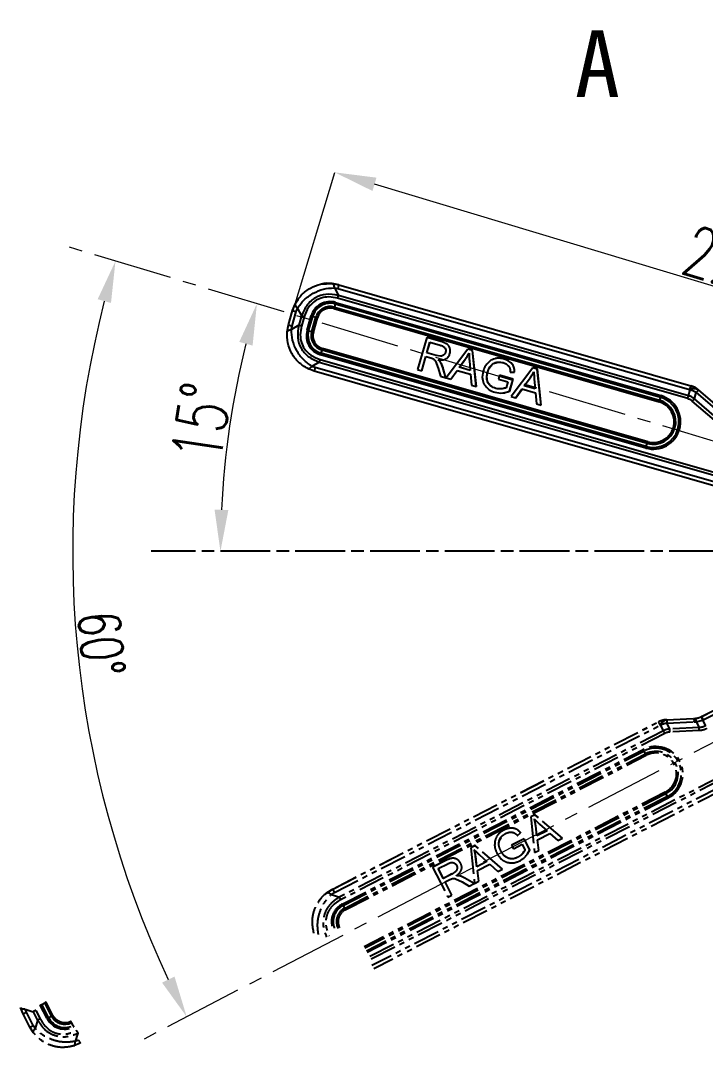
# Model space of a CAD drawing. Header units: millimetres. Extents: x 5659 to 7608, y 3628 to 5007.
# Drawn here: x 7144.5 to 7309.3, y 3938.2 to 4185.5 of the extents above; entities that cross this region are included whole.
import ezdxf

# ---------------------------------------------------------------- set-up
doc = ezdxf.new("R2010")
doc.units = ezdxf.units.MM
for name, pattern in [('AM_ISO08W050', [18, 12, -1.5, 3, -1.5]), ('CENTER2', [28.575, 19.05, -3.175, 3.175, -3.175]), ('PHANTOM', [12.7, 6.35, -1.27, 1.27, -1.27, 1.27, -1.27])]:
    doc.linetypes.add(name, pattern=pattern)
for name, color, linetype, lineweight in [('AM_5', 3, 'Continuous', 25), ('AM_7', 4, 'AM_ISO08W050', 25), ('单点划线', 1, 'CENTER2', 13), ('文字', 7, 'Continuous', 13), ('标注', 3, 'Continuous', 13)]:
    doc.layers.add(name, color=color, linetype=linetype, lineweight=lineweight)
doc.styles.add('SLDTEXTSTYLE1', font='txt.shx', dxfattribs={"width": 0.7, "bigfont": 'gbcbig.shx'})
doc.styles.add('STYLE1', font='txt.shx', dxfattribs={"width": 0.8, "height": 3, "bigfont": 'hzdx.shx'})
doc.dimstyles.new('SLDDIMSTYLE12$0', dxfattribs={"dimtxt": 12, "dimasz": 10, "dimexe": 0, "dimexo": 0.0625, "dimgap": 0.875, "dimtad": 1, "dimdec": 1, "dimlfac": 1.8, "dimrnd": 1e-09, "dimzin": 12, "dimdsep": 46, "dimtxsty": 'SLDTEXTSTYLE1', "dimcen": 0.09, "dimdle": 8.16, "dimclrd": 3, "dimclre": 3, "dimadec": 0, "dimazin": 3, "dimtfac": 1, "dimtdec": 1, "dimtofl": 0, "dimtmove": 0, "dimatfit": 3, "dimfxl": 0, "dimfrac": 2, "dimtolj": 1, "dimlwd": 5, "dimlwe": 5, "dimarcsym": 0})
doc.dimstyles.new('SLDDIMSTYLE12$2', dxfattribs={"dimtxt": 12, "dimasz": 10, "dimexe": 0, "dimexo": 0.0625, "dimgap": 0.875, "dimtad": 1, "dimdec": 1, "dimlfac": 1.8, "dimrnd": 1e-09, "dimzin": 12, "dimdsep": 46, "dimtxsty": 'SLDTEXTSTYLE1', "dimcen": 0.09, "dimdle": 8.16, "dimclrd": 3, "dimclre": 3, "dimadec": 0, "dimazin": 3, "dimtfac": 1, "dimtdec": 1, "dimtofl": 0, "dimtmove": 0, "dimatfit": 3, "dimfxl": 0, "dimfrac": 2, "dimtolj": 1, "dimlwd": 5, "dimlwe": 5, "dimarcsym": 0})

# ---------------------------------------------------------------- blocks, each defined once
blk = doc.blocks.new('*D83')
at = {"layer": 'Defpoints', "color": 0, "transparency": 16777216}
for p in [(7156.04, 4130.93), (7157.17, 4066.07), (7399.45, 4057.62), (7399.45, 4057.62), (7174.16, 3940.2)]:
    blk.add_point(p, dxfattribs=at)
at = {"layer": '标注', "color": 3, "linetype": 'Continuous', "lineweight": 5, "transparency": 16777216}
blk.add_arc((7399.45, 4057.62), 242.43, 165.602, 205.1646, dxfattribs=at)
at = {"layer": '标注', "color": 3, "transparency": 16777216}
for points in [[(7163.03, 4118.35), (7166.24, 4117.45), (7167.32, 4127.53)], [(7181.53, 3955.27), (7178.54, 3953.79), (7184.47, 3945.57)]]:
    blk.add_solid(points, dxfattribs=at)
at = {"layer": '标注', "color": 0, "transparency": 16777216, "insert": (7163.94, 4035.42), "char_height": 10, "attachment_point": 5, "rotation": 275.3833, "style": 'SLDTEXTSTYLE1'}
blk.add_mtext('\\A1;60%%D', dxfattribs=at)
blk = doc.blocks.new('*D88')
at = {"layer": 'AM_5', "color": 3, "linetype": 'Continuous', "lineweight": 5, "transparency": 16777216}
blk.add_arc((7399.34, 4057.65), 206.75, 166.0098, 177.2285, dxfattribs=at)
at = {"layer": 'AM_5', "color": 3, "transparency": 16777216}
for points in [[(7197.12, 4108.07), (7200.33, 4107.19), (7201.37, 4117.28)], [(7194.5, 4067.61), (7191.17, 4067.69), (7192.59, 4057.65)]]:
    blk.add_solid(points, dxfattribs=at)
at = {"layer": 'Defpoints', "color": 0, "transparency": 16777216}
for p in [(7156.04, 4130.93), (7196.51, 4097.72), (7175.9, 4057.65), (7399.45, 4057.62), (7402.6, 4057.65)]:
    blk.add_point(p, dxfattribs=at)
at = {"layer": 'AM_5', "color": 0, "transparency": 16777216, "insert": (7188, 4088.79), "char_height": 12, "attachment_point": 5, "rotation": 81.6192, "style": 'SLDTEXTSTYLE1'}
blk.add_mtext('\\A1;15%%D', dxfattribs=at)
blk = doc.blocks.new('*D64')
at = {"layer": 'AM_5', "color": 3, "linetype": 'Continuous', "lineweight": 5, "transparency": 16777216}
for p, q in [((7210.08, 4115.65), (7220.09, 4148.9)), ((7400.13, 4094.68), (7229.67, 4146.02))]:
    blk.add_line(p, q, dxfattribs=at)
at = {"layer": 'AM_5', "color": 3, "lineweight": 5, "transparency": 16777216}
blk.add_line((7399.43, 4057.67), (7409.71, 4091.8), dxfattribs=at)
at = {"layer": 'AM_5', "color": 3, "transparency": 16777216}
for points in [[(7230.15, 4147.62), (7229.19, 4144.42), (7220.09, 4148.9)], [(7400.61, 4096.28), (7399.65, 4093.08), (7409.71, 4091.8)]]:
    blk.add_solid(points, dxfattribs=at)
at = {"layer": 'Defpoints', "color": 0, "transparency": 16777216}
for p in [(7220.09, 4148.9), (7210.06, 4115.59), (7399.41, 4057.61)]:
    blk.add_point(p, dxfattribs=at)
at = {"layer": 'AM_5', "color": 0, "transparency": 16777216, "insert": (7315.06, 4127.48), "char_height": 12, "attachment_point": 5, "rotation": 343.2384, "style": 'SLDTEXTSTYLE1'}
blk.add_mtext('\\A1;225', dxfattribs=at)

msp = doc.modelspace()

# ---------------------------------------------------------------- linework, layer by layer
at = {"color": 7, "linetype": 'Continuous', "lineweight": 25}
for p, q in [((7216.76, 4121.948), (7216.727, 4121.941)), ((7219.479, 4122.102), (7221.106, 4121.794)), ((7221.129, 4121.799), (7219.504, 4122.108)), ((7220.017, 4121.077), (7220.994, 4119.275)), ((7220.017, 4121.077), (7220.831, 4120.923)), ((7220.831, 4120.923), (7305.546, 4096.63)), ((7221.129, 4121.799), (7221.106, 4121.794)), ((7221.106, 4121.794), (7305.821, 4097.501)), ((7221.129, 4121.799), (7305.845, 4097.506)), ((7209.974, 4115.624), (7210.573, 4117.166)), ((7220.214, 4117.209), (7220.012, 4116.463)), ((7220.214, 4117.209), (7298.505, 4094.758)), ((7220.319, 4117.583), (7298.61, 4095.132)), ((7305.077, 4094.412), (7220.792, 4118.582)), ((7305.279, 4095.104), (7220.994, 4119.275)), ((7208.982, 4112.163), (7209.974, 4115.624)), ((7209.82, 4111.909), (7210.812, 4115.37)), ((7210.812, 4115.37), (7211.112, 4116.141)), ((7211.112, 4116.141), (7212.089, 4114.338)), ((7219.907, 4116.089), (7298.198, 4093.637)), ((7220.012, 4116.463), (7298.303, 4094.012)), ((7208.673, 4110.537), (7208.982, 4112.163)), ((7211.444, 4112.089), (7209.665, 4111.096)), ((7212.089, 4114.338), (7211.444, 4112.089)), ((7212.778, 4114.139), (7212.133, 4111.89)), ((7213.439, 4110.86), (7214.432, 4114.32)), ((7213.816, 4110.753), (7214.808, 4114.213)), ((7214.579, 4110.541), (7215.571, 4114.001)), ((7214.808, 4114.213), (7215.571, 4114.001)), ((7214.956, 4110.434), (7215.948, 4113.894)), ((7209.665, 4111.096), (7209.82, 4111.909)), ((7213.816, 4110.753), (7214.579, 4110.541)), ((7242.243, 4109.148), (7240.022, 4101.404)), ((7242.26, 4109.152), (7242.243, 4109.148)), ((7245.668, 4108.166), (7242.243, 4109.148)), ((7245.686, 4108.169), (7242.26, 4109.152)), ((7242.289, 4105.444), (7243.023, 4108.004)), ((7242.307, 4105.448), (7243.038, 4108)), ((7243.023, 4108.004), (7245.467, 4107.304)), ((7245.686, 4108.169), (7245.668, 4108.166)), ((7246.882, 4107.718), (7246.864, 4107.714)), ((7294.994, 4082.521), (7216.703, 4104.972)), ((7216.812, 4105.347), (7217.041, 4106.099)), ((7295.104, 4082.896), (7216.812, 4105.347)), ((7295.332, 4083.648), (7217.041, 4106.099)), ((7295.441, 4084.023), (7217.15, 4106.474)), ((7241.046, 4101.111), (7242.033, 4104.552)), ((7241.064, 4101.115), (7242.049, 4104.548)), ((7242.033, 4104.552), (7243.226, 4104.21)), ((7242.307, 4105.448), (7242.289, 4105.444)), ((7244.495, 4104.812), (7242.289, 4105.444)), ((7244.513, 4104.816), (7242.307, 4105.448)), ((7244.513, 4104.816), (7244.495, 4104.812)), ((7245.58, 4104.629), (7244.495, 4104.812)), ((7252.146, 4106.314), (7246.954, 4099.422)), ((7252.164, 4106.317), (7252.146, 4106.314)), ((7253.249, 4105.997), (7252.146, 4106.314)), ((7253.267, 4106.001), (7252.164, 4106.317)), ((7253.267, 4106.001), (7253.249, 4105.997)), ((7254.185, 4097.349), (7253.249, 4105.997)), ((7254.203, 4097.353), (7253.267, 4106.001)), ((7216.38, 4103.183), (7214.601, 4102.191)), ((7215.374, 4101.89), (7214.601, 4102.191)), ((7216.38, 4103.183), (7318.446, 4073.914)), ((7216.575, 4103.875), (7318.641, 4074.605)), ((7243.226, 4104.21), (7243.873, 4103.959)), ((7244.355, 4103.411), (7244.993, 4101.727)), ((7246.319, 4103.788), (7246.336, 4103.792)), ((7250.094, 4101.967), (7251.6, 4103.991)), ((7250.112, 4101.97), (7251.618, 4103.995)), ((7251.618, 4103.995), (7251.6, 4103.991)), ((7252.523, 4103.584), (7252.723, 4101.213)), ((7258.325, 4102.85), (7258.307, 4102.846)), ((7258.325, 4102.85), (7259.136, 4103.098)), ((7258.773, 4104.08), (7258.755, 4104.076)), ((7260.883, 4103.954), (7260.865, 4103.95)), ((7262.79, 4102.8), (7262.772, 4102.796)), ((7215.152, 4101.031), (7213.609, 4101.631)), ((7317.824, 4071.588), (7215.153, 4101.031)), ((7318.045, 4072.448), (7215.374, 4101.89)), ((7240.022, 4101.404), (7241.046, 4101.111)), ((7241.064, 4101.115), (7241.046, 4101.111)), ((7244.993, 4101.727), (7245.554, 4099.818)), ((7245.554, 4099.818), (7246.842, 4099.449)), ((7246.114, 4101.952), (7246.096, 4101.948)), ((7246.842, 4099.449), (7246.096, 4101.948)), ((7246.86, 4099.453), (7246.114, 4101.952)), ((7248.036, 4099.112), (7249.565, 4101.216)), ((7248.054, 4099.116), (7249.577, 4101.212)), ((7249.565, 4101.216), (7252.795, 4100.289)), ((7250.112, 4101.97), (7250.094, 4101.967)), ((7252.723, 4101.213), (7250.094, 4101.967)), ((7252.722, 4101.222), (7250.112, 4101.97)), ((7252.795, 4100.289), (7253.029, 4097.68)), ((7256.922, 4100.8), (7256.904, 4100.796)), ((7259.751, 4100.026), (7259.491, 4099.118)), ((7259.769, 4100.029), (7259.751, 4100.026)), ((7263.023, 4099.087), (7259.751, 4100.026)), ((7263.041, 4099.091), (7259.769, 4100.029)), ((7262.372, 4100.759), (7263.375, 4100.751)), ((7267.764, 4101.835), (7262.572, 4094.944)), ((7263.393, 4100.755), (7263.375, 4100.751)), ((7267.782, 4101.839), (7267.764, 4101.835)), ((7268.867, 4101.518), (7267.764, 4101.835)), ((7268.885, 4101.522), (7267.782, 4101.839)), ((7268.885, 4101.522), (7268.867, 4101.518)), ((7269.803, 4092.87), (7268.867, 4101.518)), ((7269.821, 4092.874), (7268.885, 4101.522)), ((7246.86, 4099.453), (7246.842, 4099.449)), ((7246.954, 4099.422), (7248.036, 4099.112)), ((7248.054, 4099.116), (7248.036, 4099.112)), ((7253.029, 4097.68), (7254.185, 4097.349)), ((7254.203, 4097.353), (7254.185, 4097.349)), ((7257.017, 4098.287), (7256.999, 4098.283)), ((7259.491, 4099.118), (7261.76, 4098.467)), ((7261.76, 4098.467), (7261.346, 4097.021)), ((7262.202, 4096.221), (7263.023, 4099.087)), ((7262.22, 4096.225), (7263.041, 4099.091)), ((7263.041, 4099.091), (7263.023, 4099.087)), ((7265.712, 4097.488), (7267.218, 4099.512)), ((7265.73, 4097.492), (7265.712, 4097.488)), ((7268.341, 4096.734), (7265.712, 4097.488)), ((7265.73, 4097.492), (7267.236, 4099.516)), ((7268.34, 4096.743), (7265.73, 4097.492)), ((7267.236, 4099.516), (7267.218, 4099.512)), ((7268.141, 4099.105), (7268.341, 4096.734)), ((7305.821, 4097.501), (7305.845, 4097.506)), ((7258.885, 4096.867), (7258.867, 4096.863)), ((7260.396, 4096.776), (7260.378, 4096.773)), ((7260.87, 4096.866), (7260.396, 4096.776)), ((7261.078, 4095.861), (7261.096, 4095.864)), ((7261.083, 4095.911), (7262.22, 4096.225)), ((7262.22, 4096.225), (7262.202, 4096.221)), ((7262.572, 4094.944), (7263.654, 4094.633)), ((7263.654, 4094.633), (7265.183, 4096.737)), ((7263.672, 4094.637), (7263.654, 4094.633)), ((7263.672, 4094.637), (7265.195, 4096.733)), ((7265.183, 4096.737), (7268.413, 4095.811)), ((7268.413, 4095.811), (7268.647, 4093.201)), ((7298.505, 4094.758), (7298.303, 4094.012)), ((7305.279, 4095.104), (7305.697, 4096.5)), ((7305.546, 4096.63), (7305.697, 4096.5)), ((7306.672, 4094.378), (7307.118, 4095.867)), ((7307.118, 4095.867), (7312.095, 4091.621)), ((7307.501, 4096.599), (7307.525, 4096.604)), ((7307.501, 4096.599), (7307.652, 4096.469)), ((7307.663, 4096.487), (7307.51, 4096.617)), ((7307.525, 4096.604), (7307.678, 4096.474)), ((7307.652, 4096.469), (7312.629, 4092.223)), ((7307.678, 4096.474), (7312.655, 4092.229)), ((7268.647, 4093.201), (7269.803, 4092.87)), ((7269.821, 4092.874), (7269.803, 4092.87)), ((7311.553, 4089.233), (7306.186, 4093.811)), ((7312.039, 4089.799), (7306.672, 4094.378)), ((7295.104, 4082.896), (7295.332, 4083.648))]:
    msp.add_line(p, q, dxfattribs=at)
at = {"color": 7, "linetype": 'PHANTOM', "lineweight": 25}
for p, q in [((7308.428, 4017.881), (7316.271, 4021.908)), ((7308.442, 4017.901), (7316.285, 4021.928)), ((7308.823, 4017.058), (7316.666, 4021.085)), ((7219.611, 3976.322), (7298.009, 4016.578)), ((7219.624, 3976.342), (7298.023, 4016.598)), ((7220.007, 3975.499), (7298.404, 4015.755)), ((7298.009, 4016.578), (7298.023, 4016.598)), ((7298.404, 4015.755), (7298.604, 4015.763)), ((7299.254, 4014.46), (7298.604, 4015.763)), ((7300.046, 4017.099), (7299.845, 4017.089)), ((7299.851, 4017.069), (7299.865, 4017.09)), ((7299.851, 4017.069), (7300.05, 4017.078)), ((7299.865, 4017.09), (7300.066, 4017.1)), ((7300.05, 4017.078), (7306.585, 4017.388)), ((7300.066, 4017.1), (7306.6, 4017.41)), ((7300.073, 4016.274), (7306.607, 4016.584)), ((7300.767, 4014.883), (7300.073, 4016.274)), ((7306.585, 4017.388), (7306.6, 4017.41)), ((7306.6, 4017.41), (7306.853, 4017.429)), ((7306.607, 4016.584), (7307.113, 4016.623)), ((7307.113, 4016.623), (7308.66, 4016.976)), ((7307.113, 4016.623), (7307.813, 4015.217)), ((7308.442, 4017.901), (7308.36, 4017.86)), ((7308.36, 4017.86), (7308.442, 4017.901)), ((7308.428, 4017.881), (7308.442, 4017.901)), ((7308.66, 4016.976), (7308.823, 4017.058)), ((7308.66, 4016.976), (7309.348, 4015.596)), ((7299.254, 4014.46), (7221.253, 3974.408)), ((7299.58, 4013.816), (7221.58, 3973.765)), ((7307.813, 4015.217), (7300.767, 4014.883)), ((7307.846, 4014.471), (7300.8, 4014.137)), ((7221.918, 3972.713), (7294.371, 4009.916)), ((7222.097, 3972.368), (7294.551, 4009.571)), ((7222.461, 3971.686), (7294.915, 4008.889)), ((7222.641, 3971.341), (7295.094, 4008.544)), ((7228.57, 3960.154), (7323.025, 4008.655)), ((7294.551, 4009.571), (7294.915, 4008.889)), ((7228.9, 3959.517), (7323.356, 4008.018)), ((7324.067, 4006.674), (7229.051, 3957.886)), ((7324.493, 4005.896), (7229.478, 3957.108)), ((7299.663, 3999.647), (7227.21, 3962.444)), ((7299.84, 3999.299), (7227.386, 3962.095)), ((7300.188, 3998.594), (7227.735, 3961.391)), ((7300.365, 3998.245), (7227.911, 3961.042)), ((7300.188, 3998.594), (7299.84, 3999.299)), ((7268.313, 3994.22), (7267.292, 3993.696)), ((7267.302, 3993.711), (7267.292, 3993.696)), ((7267.292, 3993.696), (7268.222, 3985.118)), ((7268.323, 3994.235), (7267.302, 3993.711)), ((7268.323, 3994.235), (7268.313, 3994.22)), ((7274.914, 3988.554), (7268.313, 3994.22)), ((7274.924, 3988.569), (7268.323, 3994.235)), ((7263.004, 3990.995), (7262.994, 3990.98)), ((7268.494, 3991.643), (7268.483, 3991.628)), ((7268.771, 3989.122), (7268.483, 3991.628)), ((7268.781, 3989.137), (7268.494, 3991.643)), ((7269.435, 3991.963), (7271.203, 3990.371)), ((7259.2, 3989.18), (7259.189, 3989.165)), ((7259.715, 3987.977), (7260.136, 3988.713)), ((7260.824, 3990.532), (7260.813, 3990.517)), ((7265.715, 3988.448), (7262.687, 3986.893)), ((7265.726, 3988.463), (7262.697, 3986.908)), ((7264.096, 3989.221), (7264.833, 3989.902)), ((7264.843, 3989.917), (7264.833, 3989.902)), ((7265.726, 3988.463), (7265.715, 3988.448)), ((7267.078, 3985.796), (7265.715, 3988.448)), ((7267.088, 3985.811), (7265.726, 3988.463)), ((7271.203, 3990.371), (7268.771, 3989.122)), ((7268.781, 3989.137), (7268.771, 3989.122)), ((7271.196, 3990.377), (7268.781, 3989.137)), ((7268.898, 3988.212), (7271.888, 3989.747)), ((7271.888, 3989.747), (7273.844, 3988.005)), ((7273.844, 3988.005), (7274.914, 3988.554)), ((7274.924, 3988.569), (7274.914, 3988.554)), ((7253.859, 3986.798), (7252.838, 3986.274)), ((7252.849, 3986.289), (7252.838, 3986.274)), ((7252.838, 3986.274), (7253.768, 3977.696)), ((7253.87, 3986.813), (7252.849, 3986.289)), ((7253.87, 3986.813), (7253.859, 3986.798)), ((7260.46, 3981.132), (7253.859, 3986.798)), ((7260.471, 3981.147), (7253.87, 3986.813)), ((7259.715, 3987.977), (7259.704, 3987.962)), ((7262.697, 3986.908), (7262.687, 3986.893)), ((7262.687, 3986.893), (7263.118, 3986.053)), ((7263.118, 3986.053), (7265.219, 3987.131)), ((7265.219, 3987.131), (7265.906, 3985.793)), ((7266.474, 3984.804), (7267.088, 3985.811)), ((7267.088, 3985.811), (7267.078, 3985.796)), ((7269.223, 3985.632), (7268.898, 3988.212)), ((7269.234, 3985.647), (7268.91, 3988.218)), ((7248.039, 3983.696), (7248.028, 3983.681)), ((7254.04, 3984.222), (7254.03, 3984.207)), ((7254.317, 3981.7), (7254.03, 3984.207)), ((7254.327, 3981.715), (7254.04, 3984.222)), ((7254.981, 3984.541), (7256.75, 3982.949)), ((7260.094, 3985.522), (7260.084, 3985.507)), ((7261.883, 3983.754), (7261.873, 3983.739)), ((7264.217, 3983.997), (7264.207, 3983.982)), ((7265.38, 3984.965), (7265.37, 3984.95)), ((7265.665, 3985.355), (7265.38, 3984.965)), ((7266.505, 3984.764), (7266.515, 3984.779)), ((7268.222, 3985.118), (7269.223, 3985.632)), ((7269.234, 3985.647), (7269.223, 3985.632)), ((7246.848, 3983.192), (7243.677, 3981.564)), ((7243.688, 3981.579), (7243.677, 3981.564)), ((7243.677, 3981.564), (7247.357, 3974.398)), ((7246.858, 3983.207), (7243.688, 3981.579)), ((7245.029, 3981.264), (7247.29, 3982.425)), ((7246.245, 3978.895), (7245.029, 3981.264)), ((7246.256, 3978.91), (7245.043, 3981.271)), ((7246.858, 3983.207), (7246.848, 3983.192)), ((7256.75, 3982.949), (7254.317, 3981.7)), ((7254.327, 3981.715), (7254.317, 3981.7)), ((7256.743, 3982.955), (7254.327, 3981.715)), ((7254.445, 3980.79), (7257.434, 3982.325)), ((7257.434, 3982.325), (7259.39, 3980.583)), ((7259.39, 3980.583), (7260.46, 3981.132)), ((7260.471, 3981.147), (7260.46, 3981.132)), ((7248.287, 3979.943), (7246.245, 3978.895)), ((7246.256, 3978.91), (7246.245, 3978.895)), ((7248.298, 3979.958), (7246.256, 3978.91)), ((7246.669, 3978.069), (7247.773, 3978.636)), ((7247.773, 3978.636), (7248.417, 3978.896)), ((7249.203, 3980.553), (7248.287, 3979.943)), ((7248.298, 3979.958), (7248.287, 3979.943)), ((7249.144, 3978.826), (7250.761, 3978.035)), ((7250.317, 3980.445), (7250.328, 3980.46)), ((7251.425, 3978.965), (7251.414, 3978.95)), ((7253.668, 3977.639), (7251.414, 3978.95)), ((7253.679, 3977.654), (7251.425, 3978.965)), ((7254.77, 3978.21), (7254.445, 3980.79)), ((7254.78, 3978.225), (7254.456, 3980.796)), ((7218.213, 3975.433), (7219.611, 3976.322)), ((7219.624, 3976.342), (7218.229, 3975.454)), ((7219.624, 3976.342), (7219.611, 3976.322)), ((7248.305, 3974.885), (7246.669, 3978.069)), ((7248.315, 3974.9), (7246.684, 3978.077)), ((7250.761, 3978.035), (7252.476, 3977.027)), ((7252.476, 3977.027), (7253.668, 3977.639)), ((7253.679, 3977.654), (7253.668, 3977.639)), ((7253.768, 3977.696), (7254.77, 3978.21)), ((7254.78, 3978.225), (7254.77, 3978.21)), ((7216.337, 3973.46), (7216.318, 3973.432)), ((7219.307, 3975.054), (7220.007, 3975.499)), ((7219.307, 3975.054), (7221.253, 3974.408)), ((7247.357, 3974.398), (7248.305, 3974.885)), ((7248.315, 3974.9), (7248.305, 3974.885)), ((7222.097, 3972.368), (7222.461, 3971.686)), ((7149.576, 3948.574), (7150.277, 3948.942)), ((7151.921, 3945.739), (7150.277, 3948.942)), ((7152.269, 3945.919), (7150.625, 3949.122)), ((7145.085, 3946.295), (7144.467, 3947.829)), ((7146.73, 3943.093), (7145.085, 3946.295)), ((7145.561, 3947.45), (7147.507, 3946.805)), ((7145.87, 3946.683), (7145.561, 3947.45)), ((7147.515, 3943.481), (7145.87, 3946.683)), ((7147.507, 3946.805), (7148.576, 3944.723)), ((7148.146, 3947.131), (7149.214, 3945.049)), ((7150.872, 3945.192), (7149.228, 3948.395)), ((7151.22, 3945.372), (7149.576, 3948.574)), ((7148.576, 3944.723), (7147.958, 3942.782)), ((7151.22, 3945.372), (7151.921, 3945.739)), ((7157.104, 3943.481), (7156.756, 3944.185)), ((7147.617, 3941.695), (7146.73, 3943.093)), ((7147.958, 3942.782), (7147.515, 3943.481)), ((7158.27, 3941.607), (7157.652, 3939.666)), ((7158.847, 3939.197), (7157.311, 3938.579)), ((7158.421, 3939.976), (7157.652, 3939.666))]:
    msp.add_line(p, q, dxfattribs=at)
at = {"color": 7, "linetype": 'Continuous', "lineweight": 25}
for centre, radius, start, end in [((7219.007, 4113.008), 4.759, 73.99917, 164.00247), ((7219.009, 4113.009), 4.37, 73.99917, 164.00247), ((7248.373, 4109.495), 29.197, 163.9172, 164.67984), ((7219.022, 4113.012), 3.59, 73.99917, 164.00247), ((7219.025, 4113.012), 3.201, 73.99917, 164.00247), ((7191.851, 4124.178), 29.199, 343.91719, 344.67981), ((7229.899, 4168.104), 55.963, 253.95603, 254.35706), ((7200.48, 4060.108), 55.967, 73.95602, 74.35704), ((7218.015, 4109.548), 4.76, 164.00083, 253.99752), ((7228.906, 4164.643), 55.963, 253.95603, 254.35706), ((7218.017, 4109.548), 4.37, 164.00075, 253.99756), ((7218.031, 4109.551), 3.591, 164.00075, 253.99757), ((7199.488, 4056.647), 55.967, 73.95602, 74.35704), ((7218.033, 4109.551), 3.201, 164.00056, 253.99766), ((7245.277, 4096.823), 29.714, 163.32881, 164.08236), ((7188.576, 4114.624), 29.714, 343.32882, 344.08236), ((7318.088, 4093.15), 13.015, 160.47239, 164.49357), ((7304.581, 4093.175), 4.5, 49.53467, 73.99864), ((7304.604, 4093.18), 4.5, 49.53467, 73.99864), ((7296.802, 4088.826), 6.56, 254.00246, 74), ((7296.804, 4088.827), 6.17, 254.00238, 74.00008), ((7326.665, 4087.043), 29.198, 163.91719, 164.67983), ((7306.497, 4094.95), 1.93, 58.66161, 119.51448), ((7306.648, 4094.82), 1.93, 58.66153, 119.51425), ((7304.173, 4091.163), 5.55, 57.94933, 74.06129), ((7319.355, 4085.549), 16.006, 136.98242, 139.86093), ((7296.817, 4088.83), 5.391, 254.00253, 73.99993), ((7296.82, 4088.83), 5.001, 254.00255, 73.99991), ((7270.143, 4101.726), 29.198, 343.91719, 344.67983), ((7323.567, 4074.372), 29.713, 163.32879, 164.08235), ((7266.866, 4092.172), 29.715, 343.32883, 344.08237)]:
    msp.add_arc(centre, radius, start, end, dxfattribs=at)
at = {"color": 7, "linetype": 'PHANTOM', "lineweight": 25}
for centre, radius, start, end in [((7300.064, 4012.575), 4.5, 92.71551, 117.17948), ((7309.931, 4021.799), 13.015, 203.65323, 207.67441), ((7300.078, 4012.595), 4.5, 92.71551, 117.17948), ((7300.247, 4015.18), 1.93, 101.84245, 162.69532), ((7300.446, 4015.189), 1.93, 101.84237, 162.69509), ((7301.144, 4010.829), 5.55, 101.13017, 117.24213), ((7316.057, 4017.124), 16.006, 180.16327, 183.04177), ((7322.591, 4017.434), 16.006, 180.16315, 183.04177), ((7320.349, 4023.102), 13.015, 203.65317, 207.67445), ((7297.368, 4004.081), 6.56, 297.1833, 117.18084), ((7320.364, 4023.216), 29.198, 207.09803, 207.86067), ((7297.369, 4004.082), 6.17, 297.18322, 117.18092), ((7297.377, 4004.094), 5.391, 297.18337, 117.18077), ((7269.101, 3995.244), 29.198, 27.09803, 27.86067), ((7297.378, 4004.096), 5.001, 297.18339, 117.18075), ((7273.249, 3986.035), 29.715, 26.50967, 27.26321), ((7326.777, 4011.856), 29.713, 206.50963, 207.26319), ((7224.092, 3968.479), 4.759, 117.18001, 207.18331), ((7224.094, 3968.481), 4.37, 117.18001, 207.18331), ((7224.101, 3968.492), 3.59, 117.18001, 207.18331), ((7224.103, 3968.494), 3.201, 117.18001, 207.18331), ((7247.91, 3986.012), 29.197, 207.09805, 207.86068), ((7196.647, 3958.041), 29.199, 27.09803, 27.86065), ((7176.152, 3899.316), 55.967, 117.13686, 117.53788), ((7123.702, 3998.197), 55.963, 297.13687, 297.5379), ((7125.347, 3994.995), 55.963, 297.13687, 297.5379), ((7155.107, 3947.367), 4.76, 207.18167, 297.17837), ((7155.108, 3947.368), 4.37, 207.18159, 297.1784), ((7177.797, 3896.114), 55.967, 117.13686, 117.53788), ((7155.116, 3947.38), 3.591, 207.18159, 297.17841), ((7155.117, 3947.382), 3.201, 207.1814, 297.1785), ((7130.166, 3930.923), 29.714, 26.50966, 27.2632), ((7183.694, 3956.743), 29.714, 206.50966, 207.26321)]:
    msp.add_arc(centre, radius, start, end, dxfattribs=at)
at = {"color": 7, "linetype": 'Continuous', "lineweight": 25}
for points, knots in [([(7210.573, 4117.166), (7211.046, 4117.939), (7211.989, 4119.479), (7214.199, 4121.119), (7216.762, 4122.125), (7218.571, 4122.11), (7219.479, 4122.102)], [0, 0, 0, 0, 0.2509207, 0.5000162, 0.7490448, 1, 1, 1, 1]), ([(7219.504, 4122.108), (7218.581, 4122.188), (7217.641, 4122.27), (7216.778, 4121.946), (7216.762, 4121.94)], [0, 0, 0, 0, 0.9811751, 1, 1, 1, 1]), ([(7219.479, 4122.102), (7219.589, 4122.046), (7219.808, 4121.935), (7219.947, 4121.363), (7220.017, 4121.077)], [0, 0, 0, 0, 0.5000005, 1, 1, 1, 1]), ([(7211.112, 4116.141), (7211.617, 4116.852), (7212.624, 4118.269), (7214.86, 4119.86), (7217.397, 4120.915), (7219.141, 4121.023), (7220.017, 4121.077)], [0, 0, 0, 0, 0.2509209, 0.5000162, 0.7490448, 1, 1, 1, 1]), ([(7220.994, 4119.275), (7219.977, 4119.439), (7218.092, 4119.744), (7215.393, 4118.854), (7213.22, 4117.035), (7212.485, 4115.281), (7212.089, 4114.338)], [0, 0, 0, 0, 0.2702915, 0.5008839, 0.7316205, 1, 1, 1, 1]), ([(7210.574, 4117.166), (7210.554, 4117.039), (7210.515, 4116.785), (7210.912, 4116.356), (7211.112, 4116.141)], [0, 0, 0, 0, 0.49686735, 1, 1, 1, 1]), ([(7220.792, 4118.582), (7220.088, 4118.732), (7218.779, 4119.01), (7216.858, 4118.724), (7215.139, 4117.891), (7213.611, 4116.361), (7213.07, 4114.917), (7212.778, 4114.139)], [0, 0, 0, 0, 0.2085412, 0.3881399, 0.5544367, 0.759769, 1, 1, 1, 1]), ([(7211.444, 4112.089), (7211.279, 4111.071), (7210.974, 4109.185), (7211.865, 4106.485), (7213.685, 4104.314), (7215.438, 4103.579), (7216.38, 4103.183)], [0, 0, 0, 0, 0.2705363, 0.5011773, 0.7319034, 1, 1, 1, 1]), ([(7213.609, 4101.631), (7212.835, 4102.105), (7211.293, 4103.049), (7209.651, 4105.26), (7208.647, 4107.823), (7208.664, 4109.63), (7208.673, 4110.537)], [0, 0, 0, 0, 0.2509467, 0.4999848, 0.7490685, 1, 1, 1, 1]), ([(7208.673, 4110.537), (7208.723, 4110.651), (7208.822, 4110.878), (7209.384, 4111.024), (7209.665, 4111.096)], [0, 0, 0, 0, 0.50000085, 1, 1, 1, 1]), ([(7214.601, 4102.191), (7213.887, 4102.698), (7212.464, 4103.709), (7210.871, 4105.947), (7209.818, 4108.483), (7209.716, 4110.223), (7209.665, 4111.096)], [0, 0, 0, 0, 0.2509467, 0.4999847, 0.7490684, 1, 1, 1, 1]), ([(7212.133, 4111.89), (7211.983, 4111.185), (7211.704, 4109.875), (7211.991, 4107.953), (7212.825, 4106.234), (7214.355, 4104.708), (7215.798, 4104.166), (7216.575, 4103.875)], [0, 0, 0, 0, 0.20872371, 0.38836947, 0.55468562, 0.75997191, 1, 1, 1, 1]), ([(7245.467, 4107.304), (7245.714, 4107.22), (7246.072, 4107.099), (7246.468, 4106.814), (7246.592, 4106.632), (7246.649, 4106.547)], [0, 0, 0, 0, 0.5431864, 0.7867589, 1, 1, 1, 1]), ([(7246.864, 4107.714), (7246.675, 4107.802), (7246.287, 4107.983), (7245.878, 4108.104), (7245.668, 4108.166)], [0, 0, 0, 0, 0.4889255, 1, 1, 1, 1]), ([(7246.882, 4107.718), (7246.692, 4107.806), (7246.305, 4107.987), (7245.895, 4108.108), (7245.686, 4108.169)], [0, 0, 0, 0, 0.4889255, 1, 1, 1, 1]), ([(7247.537, 4107.137), (7247.428, 4107.263), (7247.232, 4107.49), (7246.977, 4107.645), (7246.864, 4107.714)], [0, 0, 0, 0, 0.5575462, 1, 1, 1, 1]), ([(7247.891, 4106.277), (7247.853, 4106.454), (7247.787, 4106.764), (7247.611, 4107.025), (7247.537, 4107.137)], [0, 0, 0, 0, 0.5738958, 1, 1, 1, 1]), ([(7245.042, 4103.77), (7245.303, 4103.744), (7245.789, 4103.697), (7246.476, 4103.797), (7247.078, 4104.066), (7247.576, 4104.564), (7247.741, 4105.021), (7247.828, 4105.261)], [0, 0, 0, 0, 0.2248507, 0.4169148, 0.5876668, 0.7832367, 1, 1, 1, 1]), ([(7246.318, 4104.894), (7246.205, 4104.821), (7245.98, 4104.675), (7245.713, 4104.644), (7245.58, 4104.629)], [0, 0, 0, 0, 0.50112496, 1, 1, 1, 1]), ([(7246.771, 4105.559), (7246.723, 4105.429), (7246.627, 4105.169), (7246.421, 4104.986), (7246.318, 4104.894)], [0, 0, 0, 0, 0.5017512, 1, 1, 1, 1]), ([(7246.649, 4106.547), (7246.719, 4106.387), (7246.821, 4106.149), (7246.827, 4105.804), (7246.79, 4105.641), (7246.771, 4105.559)], [0, 0, 0, 0, 0.508701, 0.7517829, 1, 1, 1, 1]), ([(7247.828, 4105.261), (7247.871, 4105.451), (7247.945, 4105.787), (7247.908, 4106.129), (7247.891, 4106.277)], [0, 0, 0, 0, 0.5655054, 1, 1, 1, 1]), ([(7251.6, 4103.991), (7251.765, 4104.228), (7252.069, 4104.665), (7252.317, 4105.136), (7252.43, 4105.352)], [0, 0, 0, 0, 0.5419592, 1, 1, 1, 1]), ([(7251.618, 4103.995), (7251.783, 4104.232), (7252.087, 4104.669), (7252.335, 4105.14), (7252.448, 4105.356)], [0, 0, 0, 0, 0.5419592, 1, 1, 1, 1]), ([(7252.43, 4105.352), (7252.437, 4105.064), (7252.452, 4104.473), (7252.499, 4103.885), (7252.523, 4103.584)], [0, 0, 0, 0, 0.4886907, 1, 1, 1, 1]), ([(7213.609, 4101.632), (7213.73, 4101.616), (7213.972, 4101.584), (7214.391, 4101.988), (7214.601, 4102.191)], [0, 0, 0, 0, 0.4968674, 1, 1, 1, 1]), ([(7243.873, 4103.959), (7243.953, 4103.896), (7244.146, 4103.743), (7244.278, 4103.533), (7244.355, 4103.411)], [0, 0, 0, 0, 0.4142729, 1, 1, 1, 1]), ([(7246.096, 4101.948), (7245.956, 4102.381), (7245.734, 4103.07), (7245.229, 4103.58), (7245.042, 4103.77)], [0, 0, 0, 0, 0.628575, 1, 1, 1, 1]), ([(7246.114, 4101.952), (7245.974, 4102.385), (7245.752, 4103.074), (7245.247, 4103.584), (7245.06, 4103.773)], [0, 0, 0, 0, 0.628575, 1, 1, 1, 1]), ([(7257.679, 4103.636), (7257.218, 4103.258), (7256.363, 4102.556), (7256.003, 4101.515), (7255.836, 4101.034)], [0, 0, 0, 0, 0.5381648, 1, 1, 1, 1]), ([(7256.904, 4100.796), (7257.059, 4101.225), (7257.282, 4101.845), (7257.827, 4102.506), (7258.149, 4102.734), (7258.307, 4102.846)], [0, 0, 0, 0, 0.5344662, 0.7714045, 1, 1, 1, 1]), ([(7256.922, 4100.8), (7257.091, 4101.285), (7257.375, 4102.103), (7258.05, 4102.633), (7258.325, 4102.85)], [0, 0, 0, 0, 0.5921782, 1, 1, 1, 1]), ([(7260.865, 4103.95), (7260.536, 4104.028), (7259.909, 4104.174), (7258.789, 4104.163), (7258.094, 4103.833), (7257.679, 4103.636)], [0, 0, 0, 0, 0.308178, 0.5862676, 1, 1, 1, 1]), ([(7258.307, 4102.846), (7258.477, 4102.935), (7258.816, 4103.113), (7259.61, 4103.28), (7260.213, 4103.159), (7260.626, 4103.076)], [0, 0, 0, 0, 0.2394886, 0.4785859, 1, 1, 1, 1]), ([(7260.883, 4103.954), (7260.555, 4104.026), (7259.931, 4104.161), (7259.193, 4104.212), (7258.847, 4104.072), (7258.785, 4104.047)], [0, 0, 0, 0, 0.4764978, 0.9064737, 1, 1, 1, 1]), ([(7260.626, 4103.076), (7260.877, 4102.989), (7261.367, 4102.817), (7261.739, 4102.455), (7261.92, 4102.279)], [0, 0, 0, 0, 0.512975, 1, 1, 1, 1]), ([(7262.772, 4102.796), (7262.478, 4103.075), (7261.924, 4103.599), (7261.203, 4103.838), (7260.865, 4103.95)], [0, 0, 0, 0, 0.5318982, 1, 1, 1, 1]), ([(7262.79, 4102.8), (7262.495, 4103.079), (7261.942, 4103.603), (7261.221, 4103.842), (7260.883, 4103.954)], [0, 0, 0, 0, 0.53189815, 1, 1, 1, 1]), ([(7261.92, 4102.279), (7261.996, 4102.18), (7262.15, 4101.978), (7262.354, 4101.469), (7262.365, 4101.049), (7262.372, 4100.759)], [0, 0, 0, 0, 0.23103556, 0.46846759, 1, 1, 1, 1]), ([(7263.375, 4100.751), (7263.371, 4101.185), (7263.363, 4101.931), (7262.946, 4102.541), (7262.772, 4102.796)], [0, 0, 0, 0, 0.5814657, 1, 1, 1, 1]), ([(7263.393, 4100.755), (7263.388, 4101.189), (7263.381, 4101.934), (7262.964, 4102.545), (7262.79, 4102.8)], [0, 0, 0, 0, 0.5814657, 1, 1, 1, 1]), ([(7255.836, 4101.034), (7255.704, 4100.397), (7255.476, 4099.297), (7255.908, 4098.272), (7256.09, 4097.841)], [0, 0, 0, 0, 0.5794862, 1, 1, 1, 1]), ([(7256.999, 4098.283), (7256.924, 4098.462), (7256.771, 4098.828), (7256.663, 4099.69), (7256.805, 4100.343), (7256.904, 4100.796)], [0, 0, 0, 0, 0.2264152, 0.4626215, 1, 1, 1, 1]), ([(7257.017, 4098.287), (7256.879, 4098.719), (7256.614, 4099.55), (7256.823, 4100.395), (7256.922, 4100.8)], [0, 0, 0, 0, 0.520635, 1, 1, 1, 1]), ([(7267.218, 4099.512), (7267.383, 4099.749), (7267.687, 4100.186), (7267.935, 4100.658), (7268.048, 4100.874)], [0, 0, 0, 0, 0.54195929, 1, 1, 1, 1]), ([(7267.236, 4099.516), (7267.401, 4099.753), (7267.705, 4100.19), (7267.953, 4100.662), (7268.066, 4100.877)], [0, 0, 0, 0, 0.5419593, 1, 1, 1, 1]), ([(7268.048, 4100.874), (7268.056, 4100.585), (7268.07, 4099.995), (7268.117, 4099.406), (7268.141, 4099.105)], [0, 0, 0, 0, 0.4886908, 1, 1, 1, 1]), ([(7256.09, 4097.841), (7256.448, 4097.36), (7257.113, 4096.467), (7258.161, 4096.101), (7258.646, 4095.932)], [0, 0, 0, 0, 0.53725916, 1, 1, 1, 1]), ([(7258.867, 4096.863), (7258.466, 4097.013), (7257.884, 4097.23), (7257.288, 4097.79), (7257.095, 4098.119), (7256.999, 4098.283)], [0, 0, 0, 0, 0.5264104, 0.7642346, 1, 1, 1, 1]), ([(7258.885, 4096.867), (7258.431, 4097.033), (7257.653, 4097.317), (7257.204, 4098.002), (7257.017, 4098.287)], [0, 0, 0, 0, 0.5837878, 1, 1, 1, 1]), ([(7258.646, 4095.932), (7259.305, 4095.821), (7260.519, 4095.615), (7261.673, 4096.031), (7262.202, 4096.221)], [0, 0, 0, 0, 0.5424178, 1, 1, 1, 1]), ([(7260.378, 4096.773), (7260.122, 4096.746), (7259.614, 4096.693), (7259.115, 4096.806), (7258.867, 4096.863)], [0, 0, 0, 0, 0.5020846, 1, 1, 1, 1]), ([(7260.396, 4096.776), (7260.109, 4096.748), (7259.6, 4096.699), (7259.103, 4096.816), (7258.885, 4096.867)], [0, 0, 0, 0, 0.5618251, 1, 1, 1, 1]), ([(7261.346, 4097.021), (7261.234, 4096.975), (7260.923, 4096.85), (7260.591, 4096.803), (7260.378, 4096.773)], [0, 0, 0, 0, 0.3598376, 1, 1, 1, 1]), ([(7306.672, 4094.378), (7306.456, 4094.535), (7306.028, 4094.847), (7305.527, 4095.019), (7305.279, 4095.104)], [0, 0, 0, 0, 0.50495342, 1, 1, 1, 1]), ([(7306.186, 4093.811), (7305.993, 4093.958), (7305.654, 4094.215), (7305.251, 4094.352), (7305.077, 4094.412)], [0, 0, 0, 0, 0.56777287, 1, 1, 1, 1])]:
    msp.add_open_spline(points, degree=3, knots=knots, dxfattribs=at)
for points in [[(7221.106, 4121.794), (7221.09, 4121.754), (7221.058, 4121.674), (7220.907, 4121.174), (7220.831, 4120.923)], [(7220.792, 4118.582), (7220.811, 4118.649), (7220.85, 4118.783), (7220.905, 4118.972), (7220.955, 4119.143), (7220.981, 4119.231), (7220.994, 4119.275)], [(7209.974, 4115.624), (7210.008, 4115.612), (7210.076, 4115.587), (7210.567, 4115.442), (7210.812, 4115.37)], [(7208.982, 4112.163), (7209.016, 4112.151), (7209.084, 4112.127), (7209.575, 4111.982), (7209.82, 4111.909)], [(7212.133, 4111.89), (7212.066, 4111.909), (7211.932, 4111.947), (7211.744, 4112.002), (7211.574, 4112.051), (7211.487, 4112.076), (7211.444, 4112.089)], [(7212.778, 4114.139), (7212.711, 4114.158), (7212.577, 4114.197), (7212.389, 4114.251), (7212.219, 4114.3), (7212.132, 4114.326), (7212.089, 4114.338)], [(7216.575, 4103.875), (7216.556, 4103.808), (7216.518, 4103.674), (7216.464, 4103.485), (7216.416, 4103.314), (7216.392, 4103.227), (7216.38, 4103.183)], [(7215.374, 4101.89), (7215.307, 4101.642), (7215.172, 4101.145), (7215.159, 4101.069), (7215.153, 4101.031)], [(7305.077, 4094.412), (7305.096, 4094.478), (7305.135, 4094.612), (7305.19, 4094.802), (7305.24, 4094.973), (7305.266, 4095.061), (7305.279, 4095.104)], [(7306.186, 4093.811), (7306.233, 4093.867), (7306.328, 4093.978), (7306.462, 4094.134), (7306.582, 4094.274), (7306.642, 4094.343), (7306.672, 4094.378)]]:
    msp.add_open_spline(points, degree=3, dxfattribs=at)
at = {"color": 7, "linetype": 'PHANTOM', "lineweight": 25}
for points, knots in [([(7306.585, 4017.388), (7306.632, 4017.391), (7306.717, 4017.395), (7306.801, 4017.404), (7306.838, 4017.407)], [0, 0, 0, 0, 0.5576718, 1, 1, 1, 1]), ([(7306.838, 4017.407), (7307.102, 4017.447), (7307.622, 4017.525), (7308.108, 4017.736), (7308.346, 4017.84)], [0, 0, 0, 0, 0.5083155, 1, 1, 1, 1]), ([(7306.838, 4017.407), (7306.876, 4017.372), (7306.952, 4017.302), (7307.059, 4016.849), (7307.113, 4016.623)], [0, 0, 0, 0, 0.5008043, 1, 1, 1, 1]), ([(7306.853, 4017.429), (7307.116, 4017.468), (7307.635, 4017.545), (7308.121, 4017.756), (7308.36, 4017.86)], [0, 0, 0, 0, 0.50800634, 1, 1, 1, 1]), ([(7309.348, 4015.596), (7309.108, 4015.491), (7308.618, 4015.276), (7308.085, 4015.237), (7307.813, 4015.217)], [0, 0, 0, 0, 0.4914989, 1, 1, 1, 1]), ([(7308.346, 4017.84), (7308.362, 4017.847), (7308.389, 4017.861), (7308.416, 4017.875), (7308.428, 4017.881)], [0, 0, 0, 0, 0.5601455, 1, 1, 1, 1]), ([(7308.346, 4017.84), (7308.35, 4017.794), (7308.356, 4017.701), (7308.559, 4017.218), (7308.661, 4016.976)], [0, 0, 0, 0, 0.5, 1, 1, 1, 1]), ([(7300.767, 4014.883), (7300.501, 4014.85), (7299.976, 4014.784), (7299.493, 4014.567), (7299.254, 4014.46)], [0, 0, 0, 0, 0.50495342, 1, 1, 1, 1]), ([(7300.8, 4014.137), (7300.559, 4014.112), (7300.135, 4014.067), (7299.748, 4013.892), (7299.58, 4013.816)], [0, 0, 0, 0, 0.56777287, 1, 1, 1, 1]), ([(7309.675, 4014.953), (7309.389, 4014.826), (7308.806, 4014.566), (7308.17, 4014.503), (7307.846, 4014.471)], [0, 0, 0, 0, 0.4902935, 1, 1, 1, 1]), ([(7262.994, 3990.98), (7262.589, 3990.982), (7261.827, 3990.986), (7261.137, 3990.667), (7260.813, 3990.517)], [0, 0, 0, 0, 0.5318982, 1, 1, 1, 1]), ([(7263.004, 3990.995), (7262.599, 3990.997), (7261.837, 3991.001), (7261.147, 3990.682), (7260.824, 3990.532)], [0, 0, 0, 0, 0.53189815, 1, 1, 1, 1]), ([(7264.833, 3989.902), (7264.533, 3990.215), (7264.017, 3990.754), (7263.296, 3990.914), (7262.994, 3990.98)], [0, 0, 0, 0, 0.5814657, 1, 1, 1, 1]), ([(7264.843, 3989.917), (7264.543, 3990.23), (7264.028, 3990.769), (7263.306, 3990.929), (7263.004, 3990.995)], [0, 0, 0, 0, 0.5814657, 1, 1, 1, 1]), ([(7268.157, 3993.189), (7268.36, 3992.984), (7268.775, 3992.563), (7269.212, 3992.166), (7269.435, 3991.963)], [0, 0, 0, 0, 0.4886908, 1, 1, 1, 1]), ([(7268.483, 3991.628), (7268.441, 3991.914), (7268.364, 3992.441), (7268.222, 3992.954), (7268.157, 3993.189)], [0, 0, 0, 0, 0.54195929, 1, 1, 1, 1]), ([(7268.494, 3991.643), (7268.452, 3991.929), (7268.375, 3992.456), (7268.233, 3992.969), (7268.167, 3993.204)], [0, 0, 0, 0, 0.5419593, 1, 1, 1, 1]), ([(7260.813, 3990.517), (7260.521, 3990.348), (7259.963, 3990.027), (7259.154, 3989.252), (7258.873, 3988.536), (7258.705, 3988.108)], [0, 0, 0, 0, 0.308178, 0.5862676, 1, 1, 1, 1]), ([(7260.824, 3990.532), (7260.536, 3990.36), (7259.988, 3990.032), (7259.415, 3989.563), (7259.259, 3989.225), (7259.231, 3989.164)], [0, 0, 0, 0, 0.4764978, 0.9064737, 1, 1, 1, 1]), ([(7259.704, 3987.962), (7259.767, 3988.143), (7259.892, 3988.505), (7260.357, 3989.169), (7260.879, 3989.494), (7261.237, 3989.716)], [0, 0, 0, 0, 0.2394886, 0.4785859, 1, 1, 1, 1]), ([(7261.237, 3989.716), (7261.481, 3989.824), (7261.955, 3990.035), (7262.474, 3990.025), (7262.727, 3990.021)], [0, 0, 0, 0, 0.512975, 1, 1, 1, 1]), ([(7262.727, 3990.021), (7262.85, 3990), (7263.1, 3989.958), (7263.598, 3989.727), (7263.892, 3989.428), (7264.096, 3989.221)], [0, 0, 0, 0, 0.23103556, 0.46846759, 1, 1, 1, 1]), ([(7258.705, 3988.108), (7258.628, 3987.517), (7258.485, 3986.42), (7258.934, 3985.414), (7259.142, 3984.949)], [0, 0, 0, 0, 0.5381648, 1, 1, 1, 1]), ([(7260.084, 3985.507), (7259.903, 3985.926), (7259.642, 3986.53), (7259.586, 3987.385), (7259.665, 3987.772), (7259.704, 3987.962)], [0, 0, 0, 0, 0.5344662, 0.7714045, 1, 1, 1, 1]), ([(7260.094, 3985.522), (7259.886, 3985.991), (7259.533, 3986.782), (7259.662, 3987.631), (7259.715, 3987.977)], [0, 0, 0, 0, 0.5921782, 1, 1, 1, 1]), ([(7248.028, 3983.681), (7247.83, 3983.616), (7247.424, 3983.482), (7247.043, 3983.29), (7246.848, 3983.192)], [0, 0, 0, 0, 0.4889255, 1, 1, 1, 1]), ([(7248.039, 3983.696), (7247.84, 3983.631), (7247.434, 3983.498), (7247.053, 3983.305), (7246.858, 3983.207)], [0, 0, 0, 0, 0.4889255, 1, 1, 1, 1]), ([(7248.914, 3983.72), (7248.748, 3983.738), (7248.45, 3983.77), (7248.158, 3983.708), (7248.028, 3983.681)], [0, 0, 0, 0, 0.5575462, 1, 1, 1, 1]), ([(7249.761, 3983.336), (7249.612, 3983.439), (7249.352, 3983.619), (7249.045, 3983.69), (7248.914, 3983.72)], [0, 0, 0, 0, 0.5738958, 1, 1, 1, 1]), ([(7250.41, 3982.552), (7250.311, 3982.72), (7250.136, 3983.016), (7249.875, 3983.239), (7249.761, 3983.336)], [0, 0, 0, 0, 0.5655054, 1, 1, 1, 1]), ([(7253.703, 3985.768), (7253.906, 3985.562), (7254.321, 3985.142), (7254.758, 3984.744), (7254.981, 3984.541)], [0, 0, 0, 0, 0.4886907, 1, 1, 1, 1]), ([(7254.03, 3984.207), (7253.988, 3984.492), (7253.911, 3985.019), (7253.769, 3985.533), (7253.703, 3985.768)], [0, 0, 0, 0, 0.5419592, 1, 1, 1, 1]), ([(7254.04, 3984.222), (7253.998, 3984.507), (7253.921, 3985.034), (7253.779, 3985.548), (7253.714, 3985.783)], [0, 0, 0, 0, 0.5419592, 1, 1, 1, 1]), ([(7259.142, 3984.949), (7259.482, 3984.394), (7260.068, 3983.436), (7261.085, 3982.984), (7261.512, 3982.795)], [0, 0, 0, 0, 0.5794862, 1, 1, 1, 1]), ([(7261.873, 3983.739), (7261.696, 3983.818), (7261.333, 3983.981), (7260.665, 3984.535), (7260.322, 3985.109), (7260.084, 3985.507)], [0, 0, 0, 0, 0.2264152, 0.4626215, 1, 1, 1, 1]), ([(7261.883, 3983.754), (7261.487, 3983.975), (7260.725, 3984.4), (7260.299, 3985.158), (7260.094, 3985.522)], [0, 0, 0, 0, 0.520635, 1, 1, 1, 1]), ([(7264.207, 3983.982), (7263.812, 3983.817), (7263.238, 3983.576), (7262.421, 3983.577), (7262.055, 3983.685), (7261.873, 3983.739)], [0, 0, 0, 0, 0.5264104, 0.7642346, 1, 1, 1, 1]), ([(7264.217, 3983.997), (7263.772, 3983.807), (7263.011, 3983.483), (7262.215, 3983.674), (7261.883, 3983.754)], [0, 0, 0, 0, 0.5837878, 1, 1, 1, 1]), ([(7265.37, 3984.95), (7265.202, 3984.756), (7264.868, 3984.369), (7264.426, 3984.111), (7264.207, 3983.982)], [0, 0, 0, 0, 0.5020846, 1, 1, 1, 1]), ([(7265.38, 3984.965), (7265.191, 3984.749), (7264.853, 3984.364), (7264.411, 3984.109), (7264.217, 3983.997)], [0, 0, 0, 0, 0.5618251, 1, 1, 1, 1]), ([(7264.682, 3983.152), (7265.239, 3983.521), (7266.265, 3984.202), (7266.823, 3985.295), (7267.078, 3985.796)], [0, 0, 0, 0, 0.5424178, 1, 1, 1, 1]), ([(7265.906, 3985.793), (7265.855, 3985.684), (7265.714, 3985.38), (7265.504, 3985.118), (7265.37, 3984.95)], [0, 0, 0, 0, 0.3598376, 1, 1, 1, 1]), ([(7247.29, 3982.425), (7247.528, 3982.534), (7247.872, 3982.69), (7248.355, 3982.754), (7248.57, 3982.706), (7248.67, 3982.683)], [0, 0, 0, 0, 0.5431864, 0.7867589, 1, 1, 1, 1]), ([(7248.67, 3982.683), (7248.831, 3982.613), (7249.068, 3982.51), (7249.309, 3982.263), (7249.393, 3982.119), (7249.436, 3982.046)], [0, 0, 0, 0, 0.508701, 0.7517829, 1, 1, 1, 1]), ([(7249.56, 3981.251), (7249.528, 3981.121), (7249.464, 3980.86), (7249.29, 3980.655), (7249.203, 3980.553)], [0, 0, 0, 0, 0.50112496, 1, 1, 1, 1]), ([(7249.399, 3979.557), (7249.607, 3979.718), (7249.993, 3980.016), (7250.426, 3980.559), (7250.681, 3981.168), (7250.703, 3981.871), (7250.511, 3982.317), (7250.41, 3982.552)], [0, 0, 0, 0, 0.2248507, 0.4169148, 0.5876668, 0.7832367, 1, 1, 1, 1]), ([(7249.436, 3982.046), (7249.49, 3981.918), (7249.597, 3981.663), (7249.572, 3981.388), (7249.56, 3981.251)], [0, 0, 0, 0, 0.5017512, 1, 1, 1, 1]), ([(7261.512, 3982.795), (7262.102, 3982.689), (7263.199, 3982.493), (7264.213, 3982.944), (7264.682, 3983.152)], [0, 0, 0, 0, 0.53725916, 1, 1, 1, 1]), ([(7248.417, 3978.896), (7248.519, 3978.904), (7248.764, 3978.925), (7249.003, 3978.862), (7249.144, 3978.826)], [0, 0, 0, 0, 0.4142729, 1, 1, 1, 1]), ([(7251.414, 3978.95), (7251.016, 3979.171), (7250.382, 3979.522), (7249.665, 3979.548), (7249.399, 3979.557)], [0, 0, 0, 0, 0.628575, 1, 1, 1, 1]), ([(7251.425, 3978.965), (7251.026, 3979.186), (7250.393, 3979.537), (7249.676, 3979.563), (7249.409, 3979.573)], [0, 0, 0, 0, 0.628575, 1, 1, 1, 1]), ([(7215.098, 3965.739), (7214.914, 3966.626), (7214.547, 3968.394), (7215.036, 3971.103), (7216.217, 3973.59), (7217.546, 3974.817), (7218.213, 3975.433)], [0, 0, 0, 0, 0.2509207, 0.5000162, 0.7490448, 1, 1, 1, 1]), ([(7216.191, 3965.36), (7216.073, 3966.224), (7215.838, 3967.947), (7216.38, 3970.637), (7217.508, 3973.143), (7218.706, 3974.415), (7219.307, 3975.054)], [0, 0, 0, 0, 0.2509209, 0.5000162, 0.7490448, 1, 1, 1, 1]), ([(7218.229, 3975.454), (7217.5, 3974.881), (7216.758, 3974.297), (7216.351, 3973.471), (7216.343, 3973.456)], [0, 0, 0, 0, 0.9811751, 1, 1, 1, 1]), ([(7221.253, 3974.408), (7220.399, 3973.832), (7218.816, 3972.764), (7217.456, 3970.268), (7217.117, 3967.455), (7217.781, 3965.673), (7218.138, 3964.715)], [0, 0, 0, 0, 0.2702915, 0.5008839, 0.7316205, 1, 1, 1, 1]), ([(7221.58, 3973.765), (7220.965, 3973.392), (7219.819, 3972.699), (7218.614, 3971.176), (7217.93, 3969.392), (7217.864, 3967.231), (7218.457, 3965.808), (7218.776, 3965.04)], [0, 0, 0, 0, 0.2085412, 0.3881399, 0.5544367, 0.759769, 1, 1, 1, 1]), ([(7218.213, 3975.433), (7218.332, 3975.467), (7218.568, 3975.537), (7219.061, 3975.215), (7219.307, 3975.054)], [0, 0, 0, 0, 0.5000005, 1, 1, 1, 1]), ([(7144.467, 3947.829), (7144.539, 3947.724), (7144.685, 3947.512), (7145.268, 3947.471), (7145.561, 3947.45)], [0, 0, 0, 0, 0.49686735, 1, 1, 1, 1]), ([(7148.576, 3944.723), (7149.153, 3943.868), (7150.22, 3942.284), (7152.717, 3940.925), (7155.53, 3940.587), (7157.312, 3941.25), (7158.27, 3941.607)], [0, 0, 0, 0, 0.2705363, 0.5011773, 0.7319034, 1, 1, 1, 1]), ([(7149.214, 3945.049), (7149.587, 3944.433), (7150.281, 3943.286), (7151.805, 3942.082), (7153.589, 3941.398), (7155.75, 3941.333), (7157.172, 3941.925), (7157.939, 3942.245)], [0, 0, 0, 0, 0.20872371, 0.38836947, 0.55468562, 0.75997191, 1, 1, 1, 1]), ([(7147.617, 3941.696), (7147.576, 3941.812), (7147.492, 3942.046), (7147.803, 3942.537), (7147.958, 3942.782)], [0, 0, 0, 0, 0.50000085, 1, 1, 1, 1]), ([(7157.311, 3938.579), (7156.422, 3938.395), (7154.652, 3938.028), (7151.942, 3938.517), (7149.456, 3939.698), (7148.232, 3941.028), (7147.617, 3941.695)], [0, 0, 0, 0, 0.2509467, 0.4999848, 0.7490685, 1, 1, 1, 1]), ([(7157.652, 3939.666), (7156.784, 3939.547), (7155.054, 3939.31), (7152.361, 3939.852), (7149.858, 3940.981), (7148.593, 3942.18), (7147.958, 3942.782)], [0, 0, 0, 0, 0.2509467, 0.4999847, 0.7490684, 1, 1, 1, 1]), ([(7157.311, 3938.579), (7157.41, 3938.65), (7157.608, 3938.793), (7157.637, 3939.374), (7157.652, 3939.666)], [0, 0, 0, 0, 0.4968674, 1, 1, 1, 1])]:
    msp.add_open_spline(points, degree=3, knots=knots, dxfattribs=at)
for points in [[(7299.58, 4013.816), (7299.549, 4013.878), (7299.485, 4014.002), (7299.396, 4014.178), (7299.315, 4014.337), (7299.274, 4014.419), (7299.254, 4014.46)], [(7300.8, 4014.137), (7300.796, 4014.21), (7300.789, 4014.356), (7300.78, 4014.561), (7300.772, 4014.746), (7300.768, 4014.837), (7300.767, 4014.883)], [(7307.846, 4014.471), (7307.843, 4014.544), (7307.836, 4014.69), (7307.827, 4014.896), (7307.819, 4015.08), (7307.815, 4015.171), (7307.813, 4015.217)], [(7219.611, 3976.322), (7219.627, 3976.282), (7219.658, 3976.202), (7219.89, 3975.733), (7220.007, 3975.499)], [(7221.58, 3973.765), (7221.549, 3973.827), (7221.485, 3973.95), (7221.395, 3974.126), (7221.315, 3974.285), (7221.274, 3974.367), (7221.253, 3974.408)], [(7145.085, 3946.295), (7145.118, 3946.309), (7145.185, 3946.338), (7145.642, 3946.568), (7145.87, 3946.683)], [(7148.146, 3947.131), (7148.084, 3947.099), (7147.96, 3947.035), (7147.785, 3946.946), (7147.628, 3946.866), (7147.547, 3946.825), (7147.507, 3946.805)], [(7149.214, 3945.049), (7149.153, 3945.017), (7149.029, 3944.954), (7148.854, 3944.865), (7148.697, 3944.784), (7148.616, 3944.744), (7148.576, 3944.723)], [(7146.73, 3943.093), (7146.763, 3943.107), (7146.829, 3943.136), (7147.286, 3943.366), (7147.515, 3943.481)], [(7157.939, 3942.245), (7157.971, 3942.183), (7158.034, 3942.059), (7158.125, 3941.885), (7158.207, 3941.727), (7158.249, 3941.647), (7158.27, 3941.607)], [(7158.421, 3939.976), (7158.542, 3939.748), (7158.784, 3939.293), (7158.826, 3939.23), (7158.847, 3939.198)]]:
    msp.add_open_spline(points, degree=3, dxfattribs=at)
at = {"layer": 'AM_7'}
msp.add_line((7402.598, 4057.649), (7175.9, 4057.649), dxfattribs=at)
at = {"layer": '单点划线'}
for q in [(7156.036, 4130.93), (7174.159, 3940.198)]:
    msp.add_line((7399.45, 4057.617), q, dxfattribs=at)

# ---------------------------------------------------------------- texts
at = {"layer": '文字', "insert": (7305.132, 4174.202), "char_height": 16, "width": 240, "attachment_point": 5, "style": 'STYLE1'}
msp.add_mtext('\\pt176;{\\fSimSun|b0|i0|c134|p2;\\W1;A  向}', dxfattribs=at)

# ---------------------------------------------------------------- dimensions: what is measured, and where the dimension line sits
at = {"layer": 'AM_5'}
dim = msp.add_linear_dim(base=(7220.094, 4148.904), p1=(7399.409, 4057.609), p2=(7210.061, 4115.592), angle=163.23837, text='225', dimstyle='SLDDIMSTYLE12$0', override={"dimlfac": 1, "dimpost": ''}, dxfattribs=at)
dim.commit()
dim.dimension.update_dxf_attribs({"geometry": '*D64', "text_midpoint": (7313.078, 4120.899), "dimtype": 160})
dim = msp.add_angular_dim_2l(base=(7196.51, 4097.717), line1=((7399.45, 4057.617), (7156.036, 4130.93)), line2=((7402.598, 4057.649), (7175.9, 4057.649)), text='15%%D', dimstyle='SLDDIMSTYLE12$2', override={"dimlfac": 1}, dxfattribs=at)
dim.commit()
dim.dimension.update_dxf_attribs({"geometry": '*D88', "text_midpoint": (7187.996, 4088.786)})
at = {"layer": '标注'}
dim = msp.add_angular_dim_2l(base=(7157.171, 4066.071), line1=((7399.45, 4057.617), (7156.036, 4130.93)), line2=((7399.45, 4057.617), (7174.159, 3940.198)), text='60%%D', dimstyle='SLDDIMSTYLE12$2', override={"dimtxt": 10, "dimadec": 3, "dimtdec": 3, "dimtzin": 0}, dxfattribs=at)
dim.commit()
dim.dimension.update_dxf_attribs({"geometry": '*D83', "text_midpoint": (7163.942, 4035.425)})

doc.saveas('drawing.dxf')
